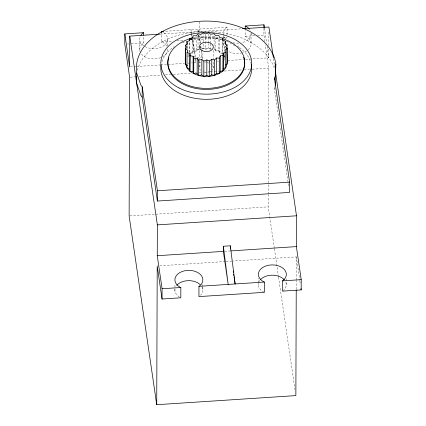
<?xml version="1.0" encoding="UTF-8"?>
<svg xmlns="http://www.w3.org/2000/svg" width="426" height="426" viewBox="0 0 426 426"><rect width="100%" height="100%" fill="white"/><g stroke="black" fill="none" stroke-linecap="round" stroke-linejoin="round"><path stroke-width="0.32" stroke-dasharray="2.13 1.6" d="M139.733 50.359L139.771 40.087M160.783 57.617A13.983 9.484 0.2 0 1 143.045 55.609A13.983 9.484 0.2 0 1 142.832 43.42L143.551 42.962L143.578 35.901M166.731 46.13A13.983 9.484 0.2 0 0 162.508 42.131L161.672 41.78L161.704 32.786M167.567 45.971L167.599 38.265M174.926 291.033L174.948 283.966M187.658 49.634L187.664 48.351M187.664 47.707L187.674 44.496M189.426 52.244L189.464 41.327M189.495 52.489L189.533 41.572M189.49 53.777L192.355 53.351L192.403 38.585M192.355 53.351L193.313 51.125L193.356 37.637M193.095 62.803L195.742 62.627L195.758 58.133M190.582 53.016L193.313 51.125L196.242 51.221L196.295 36.45M196.242 51.221L198.021 49.24L198.074 33.824M199.325 31.577L199.363 21.3M199.325 66.887L199.347 60.923M199.347 60.258L199.384 49.656M200.822 48.559L200.832 45.348M200.838 42.781L200.87 35.076M202.707 58.964L201.7 51.195M201.807 49.203L203.287 48.244L203.309 42.462M203.314 41.823L203.34 32.829M202.749 289.211L202.755 287.284M202.76 286.639L202.771 284.073M211.12 48.617L208.761 48.207L205.763 49.32L205.811 34.549M210.763 43.899L210.742 49.682L208.761 48.207L208.777 43.713M208.783 43.069L208.815 34.08M210.763 43.26L210.795 34.911M213.208 68.038L213.234 60.742M213.234 60.082L213.272 49.475M222.803 41.359L222.761 53.559L218.842 50.96L215.418 50.902L214.07 49.134L214.118 35.646M215.418 50.902L215.471 36.13M222.761 53.559L219.475 52.904L218.842 50.96L218.889 38.116M219.475 52.904L219.523 38.132M222.638 52.334L222.681 41.418M223.24 45.065L223.251 41.854M223.267 37.999L223.272 35.433M224.694 52.228L224.672 58.65L225.338 57.233M224.694 51.589L224.72 45.167M224.96 60.247L224.987 53.181M227.058 34.937L227.09 27.232L164.361 31.332M248.092 49.895A13.983 9.484 0.2 0 0 245.802 36.572L245.179 36.322L245.2 30.539M251.015 42.919L251.047 33.287M258.337 284.733L258.342 283.45M258.342 282.811L258.358 278.311M264.865 41.572L263.918 35.097L263.944 28.031M274.323 248.278L268.263 206.844L268.305 194.895M268.311 194.235L268.747 68.128L265.339 44.81M245.653 59.363L268.785 57.851L268.817 48.671M268.827 45.39L268.875 31.62M288.599 185.843L274.365 88.475L274.376 85.903M286.299 284.589L286.309 281.378M286.309 280.739L286.32 278.812M296.235 289.408L296.267 280.782M296.267 280.116L296.347 256.889L233.405 261.005M274.365 88.475L274.786 87.527M187.957 55.625L189.107 54.235M282.896 290.782L284.499 289.339A13.983 9.484 0.2 0 0 285.782 282.14M227.09 27.232L226.195 27.812A13.983 9.484 0.2 0 0 225.524 38.952M193.313 51.125L199.192 49.017M187.85 56.642L188.894 56.28M201.53 48.575L208.761 48.207M160.235 34.133L241.728 28.803M127.374 44.022L128.668 43.937M131.256 43.766L143.551 42.962M161.672 41.78L172.237 41.088M176.865 40.784L183.468 40.353M190.071 39.922L219.129 38.02M223.091 37.765L227.053 37.504L226.163 38.09A13.983 9.484 0.2 0 0 225.317 38.894M245.179 36.322L254.87 35.688M257.458 35.518L263.918 35.097M202.712 57.036L195.758 57.489L192.488 38.675M130.313 66.903L135.601 66.562M136.261 66.515L160.054 64.96M160.714 64.917L184.506 63.362M187.807 63.149L192.435 62.846M198.899 62.42L201.434 62.255M204.677 62.042L207.324 61.871M217.233 61.222L218.559 61.136M227.809 60.529L244.993 59.406M130.276 77.181L134.914 76.877M138.892 76.616L160.756 75.189M165.394 74.885L170.693 74.539M173.345 74.364L191.231 73.197M195.209 72.937L196.53 72.851M199.182 72.676L201.168 72.548M204.48 72.329L207.132 72.154M207.797 72.111L209.784 71.983M210.444 71.941L218.394 71.419M224.358 71.03L241.585 69.901M244.236 69.731L249.535 69.385M252.187 69.209L268.747 68.128M129.797 215.897L268.263 206.844M224.603 251.308L230.296 250.935M159.867 265.813L225.455 261.521M226.121 261.479L232.745 261.047M198.021 49.24L200.816 49.842M214.07 49.134L218.842 50.96M223.213 55.79L224.971 56.514M203.287 48.244L205.763 49.32M264.322 292.332L262.533 291.416A13.983 9.484 0.2 0 1 258.438 283.498M224.358 55.385L225.157 56.301M198.319 31.737L197.866 29.138L198.244 31.732M198.883 34.98L200.348 43.415M200.795 46.008L201.589 50.55M191.812 34.783L190.912 29.596L191.476 33.484M191.924 35.433L192.376 38.026M273.492 58.49L274.738 67.01M264.429 28.057L266.607 42.957M267.081 46.194L268.785 57.851M296.347 256.889L299.755 280.207M299.851 280.856L300.325 284.094M274.419 248.933L278.46 276.559M278.556 277.219L295 389.683M198.718 34.969L199.948 43.388M200.422 46.626L200.614 47.925M201.088 51.163L202.126 58.287M191.572 34.128L191.95 36.721M192.046 37.366L194.98 57.446M195.076 58.096L195.742 62.627M258.774 282.278A13.983 9.484 0.2 0 1 259.796 280.42M161.907 61.711A45.438 30.816 0.2 0 1 174.261 46.551M190.182 39.639A45.438 30.816 0.2 0 1 223.133 39.911M237.452 46.141A45.438 30.816 0.2 0 1 239.045 47.217M239.561 47.584A45.438 30.816 0.2 0 1 251.095 63.57M246.601 50.987A13.983 9.484 0.2 0 1 242.847 52.654M242.287 52.813A13.983 9.484 0.2 0 1 228.453 51.413M225.098 48.804A13.983 9.484 0.2 0 1 224.289 40.209M137.396 70.338A69.907 47.408 0.2 0 1 205.263 31.359A69.907 47.408 0.2 0 1 274.69 69.316M212.691 65.609A6.992 4.739 0.2 0 1 211.866 70.311M210.588 71.195A6.992 4.739 0.2 0 1 207.861 72.079M205.439 72.17A6.992 4.739 0.2 0 1 203.671 71.861M200.774 70.386A6.992 4.739 0.2 0 1 201.482 63.996M207.095 62.755A6.992 4.739 0.2 0 1 208.862 63.064M210.455 63.676A6.992 4.739 0.2 0 1 211.759 64.539M251.127 33.26A13.983 9.484 0.2 0 1 242.325 42.541M238.784 43.138A13.983 9.484 0.2 0 1 232.186 42.568M249.545 29.341A13.983 9.484 0.2 0 1 250.158 30.241M163.627 32.525A13.983 9.484 0.2 0 1 164.021 45.582A13.983 9.484 0.2 0 1 144.819 46.493M143.743 45.822A13.983 9.484 0.2 0 1 140.942 35.246M167.62 49.155A13.983 9.484 0.2 0 1 161.8 57.169M182.498 42.818A38.452 26.077 0.2 0 1 185.416 41.413M189.826 39.756A38.452 26.077 0.2 0 1 221.781 39.522M226.541 41.231A38.452 26.077 0.2 0 1 236.009 46.876M193.622 37.68A38.452 26.077 0.2 0 1 218.043 37.52M201.919 286.799A13.983 9.484 0.2 0 1 200.518 295.356M179.426 297.114A13.983 9.484 0.2 0 1 175.043 288.556"/><path stroke-width="0.64" d="M143.578 35.257L143.589 32.69L124.823 33.915L124.786 44.192L129.616 77.223L129.131 215.939L156.731 404.7L295.862 395.605L296.23 290.074M159.574 34.176L129.76 36.125L129.653 66.951L124.823 33.915M275.83 63.943L275.244 76.313L274.403 78.198L289.6 182.147L289.563 192.419L157.386 201.061L142.188 97.112L140.814 95.371L136.661 83.315L136.693 73.038A69.907 47.408 0.2 0 1 199.363 21.3A69.907 47.408 0.2 0 1 275.83 63.943L275.271 85.285M142.188 97.112L142.225 86.84L140.852 85.099L136.693 73.038M157.386 201.061L157.423 190.784L142.225 86.84M156.731 404.7L157.215 265.984L162.045 299.02L180.81 297.79L180.848 287.518L180.012 287.161A13.983 9.484 0.2 0 1 178.057 273.817A13.983 9.484 0.2 0 1 197.733 272.528A13.983 9.484 0.2 0 1 199.688 285.878L198.969 286.331L198.931 296.608L264.322 292.332L264.354 282.055L262.57 281.144A13.983 9.484 0.2 0 1 261.548 268.348A13.983 9.484 0.2 0 1 280.249 266.58A13.983 9.484 0.2 0 1 284.531 279.067L282.534 280.867L282.497 291.144L301.177 289.92L301.214 279.648L296.384 246.611L296.491 215.79L275.409 71.595M162.045 299.02L162.082 288.743L157.253 255.712L157.359 224.885L129.76 36.125M161.704 32.786L161.71 31.503L163.701 31.375M186.865 41.594L187.68 43.851L185.512 45.193C186.684 53.655 182.19 64.64 189.804 71.089C193.798 74.3 198.756 75.897 203.804 76.446C210.614 76.856 217.755 75.343 223.08 70.876C229.694 65.332 226.339 56.008 227.159 48.633L225.514 46.594L227.095 44.922L224.726 43.239L225.61 41.343L222.681 40.135L222.814 38.148L219.528 37.493L218.9 35.544L215.471 35.491L214.124 33.723L210.795 34.266L208.82 32.797L205.817 33.904L203.34 32.829L200.87 34.431L198.074 33.824L196.295 35.805L193.367 35.709L192.408 37.941L189.543 38.361L189.469 40.683L186.865 41.594L186.854 44.805M185.512 45.193L187.158 47.233L185.582 48.905L185.523 64.315L187.419 65.663M185.582 48.905L187.946 50.587L187.062 52.483L187.009 67.894L189.937 69.103L189.804 71.089L193.09 71.749L193.724 73.693L197.147 73.746L198.495 75.519L201.823 74.971L203.804 76.446L206.807 75.333L209.278 76.408L211.749 74.806L214.55 75.413L216.323 73.432L216.376 58.016L219.31 58.112L220.263 55.886L223.133 55.46L223.208 53.138L225.812 52.228L224.997 49.97L227.159 48.633M189.533 40.933L189.543 38.361M189.804 71.089L189.991 53.692L187.062 52.483M189.937 69.103L189.991 53.692M193.09 71.749L193.148 56.333L189.858 55.678M193.724 73.693L193.777 58.277L193.148 56.333M197.147 73.746L197.201 58.335L193.777 58.277M198.495 75.519L198.553 60.103L197.201 58.335M201.823 74.971L201.876 59.56L198.553 60.103M203.804 76.446L203.857 61.03L201.876 59.56M206.807 75.333L206.86 59.917L203.857 61.03M209.278 76.408L209.331 60.993L211.802 59.395L214.603 60.002L216.376 58.016M211.749 74.806L211.802 59.395M214.55 75.413L214.603 60.002M216.323 73.432L219.257 73.528L219.31 58.112M219.257 73.528L220.21 71.296L220.263 55.886M222.809 40.715L222.814 38.148M220.21 71.296L223.08 70.876L223.133 55.46M223.08 70.876L223.208 53.138M223.357 246.249L228.171 284.424L223.341 251.388L223.357 246.249L230.312 245.797L235.125 283.966L234.082 276.841M225.599 44.554L225.61 41.343M225.812 52.228L225.759 67.643L223.149 68.554M227.095 44.922L227.106 64.049L225.482 65.05M230.301 249.008L230.312 245.797M245.206 28.611L245.216 26.045L263.955 24.82L264.333 27.408M263.944 27.386L263.955 24.82M274.397 79.481L274.403 78.198M143.589 32.69L142.87 33.143A13.983 9.484 0.2 0 0 140.942 35.246M242.389 28.76L268.891 27.03L273.396 57.829M157.423 190.784L289.6 182.147M157.359 224.885L296.491 215.79M157.253 255.712L223.341 251.388M230.956 250.893L296.384 246.611M162.082 288.743L180.848 287.518M198.969 286.331L264.354 282.055M282.534 280.867L301.214 279.648M245.216 26.045L245.839 26.295A13.983 9.484 0.2 0 1 249.189 28.904M161.71 31.503L162.546 31.859M206.86 59.917L209.331 60.993M300.99 288.626L301.177 289.92M233.23 271.016L233.421 272.31M233.704 274.253L233.895 275.547M251.233 64.177A45.438 30.816 0.2 0 1 206.823 99.306A45.438 30.816 0.2 0 1 161.14 64.763M176.769 285.308A13.983 9.484 0.2 0 1 200.199 284.616M244.332 59.704A38.452 26.077 0.2 0 1 204.927 89.407A38.452 26.077 0.2 0 1 168.701 57.755M243.64 57.27A38.452 26.077 0.2 0 1 244.194 59.092M222.399 38.681A38.452 26.077 0.2 0 1 235.834 79.066A38.452 26.077 0.2 0 1 174.873 77.303A38.452 26.077 0.2 0 1 192.994 37.834M136.661 83.315A69.907 47.408 0.2 0 1 136.373 76.786M275.59 72.995A69.907 47.408 0.2 0 1 275.792 74.22M260.51 279.562A13.983 9.484 0.2 0 1 284.35 279.861M179.064 87.98A45.438 30.816 0.2 0 0 251.399 67.084A45.438 30.816 0.2 0 0 188.372 34.996A45.438 30.816 0.2 0 0 179.064 87.98M202.148 50.699A6.992 4.739 0.2 0 0 213.277 47.488A6.992 4.739 0.2 0 0 203.58 42.552A6.992 4.739 0.2 0 0 202.148 50.699"/></g></svg>
